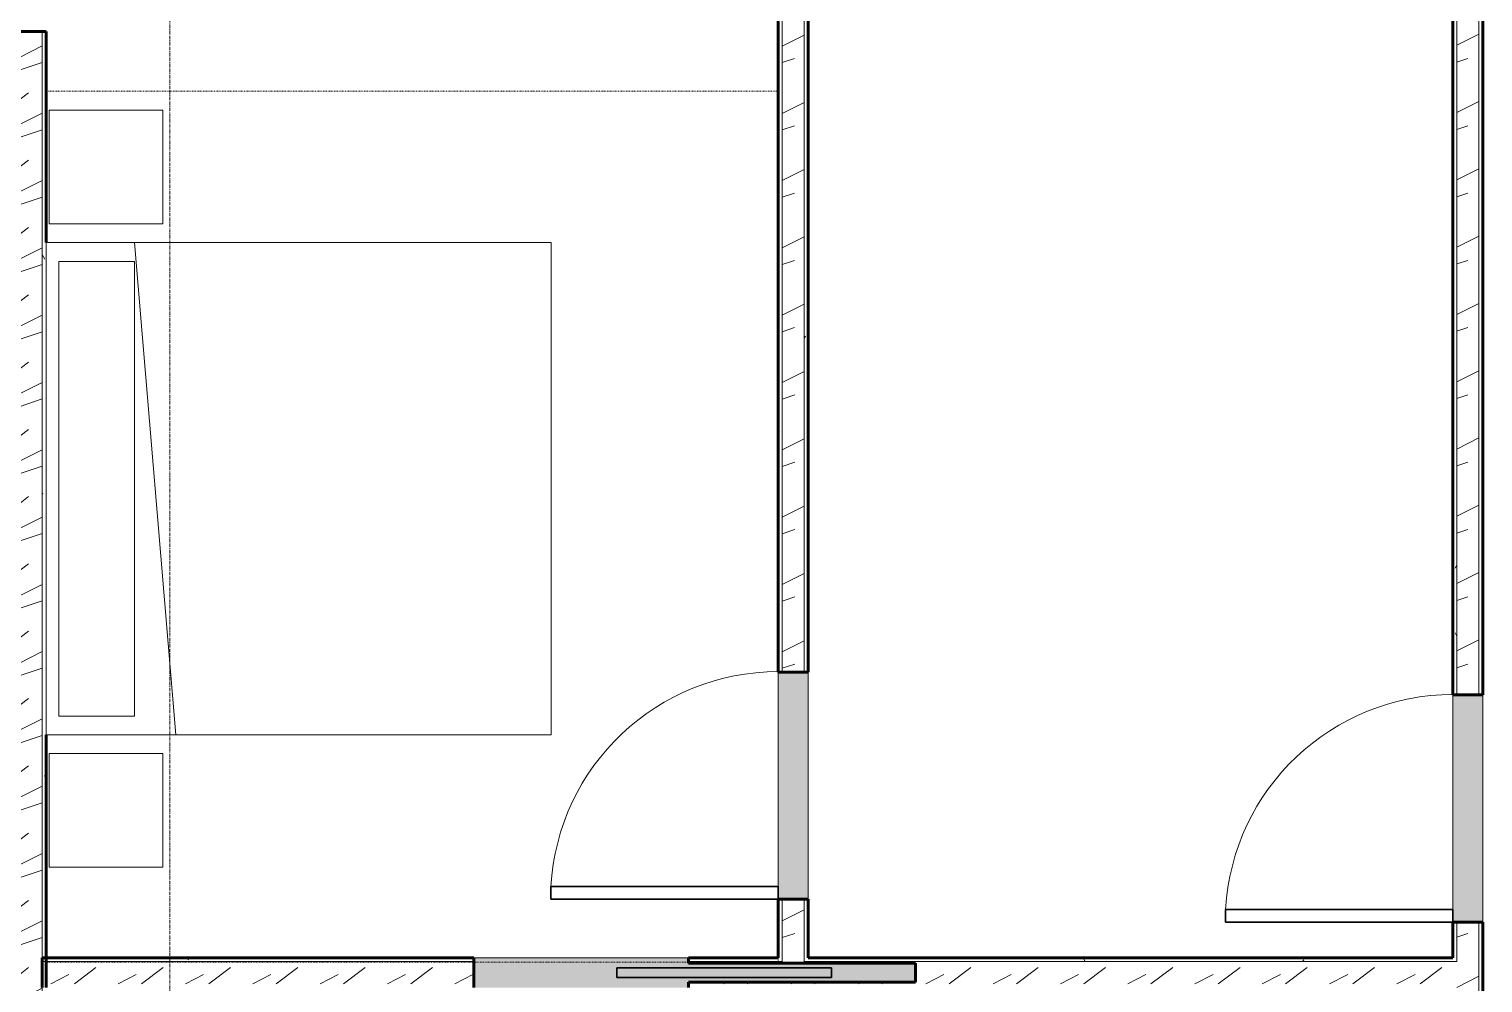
# Model space of a CAD drawing. Header units: inches. Extents: x -4061 to -1937, y 10959 to 12323.
# Drawn here: x -2522.6 to -2292.3, y 11925.7 to 12076.8 of the extents above; entities that cross this region are included whole.
import ezdxf

# ---------------------------------------------------------------- set-up
doc = ezdxf.new("R2010")
doc.units = ezdxf.units.IN
doc.header["$MEASUREMENT"] = 0
doc.linetypes.add('Dash', pattern=[0.25, 0.125, -0.125])
doc.linetypes.add('Grid Line 1_2_', pattern=[0.8749999999999999, 0.4999999999999999, -0.125, 0.125, -0.125])
for name, color, linetype, lineweight in [('0-1', 7, 'Continuous', 5), ('0-2', 250, 'Continuous', 9), ('A-DOOR-1', 250, 'Continuous', 9), ('A-DOOR-2', 50, 'Continuous', 30), ('A-WALL', 113, 'Continuous', 18), ('A-WALL-1', 8, 'Continuous', 5), ('A-WALL-10', 113, 'Continuous', 60), ('A-WALL-2', 10, 'Continuous', 60), ('A-WALL-3', 7, 'Continuous', 18), ('A-WALL-PATT-1', 250, 'Continuous', 9), ('A-WALL-PATT-2', 253, 'Continuous', 9), ('A-WALL-PATT-4', 111, 'Continuous', 9), ('I-FURN-1', 250, 'Continuous', 9), ('I-FURN-HDLN-1', 250, 'Dash', 9), ('S-GRID-1', 1, 'Grid Line 1_2_', 9)]:
    doc.layers.add(name, color=color, linetype=linetype, lineweight=lineweight)
pattern_1 = [(0, (0, 0), (20.48, 5.12), [0.845, -14.515, 0.845, -14.515, -81.92]), (0, (0, 0), (20.48, 5.12), [-30.72, 0.845, -29.875, 0.845, -14.515, -35.84]), (0, (0, 0), (20.48, 5.12), [-76.8, 0.845, -9.395, 0.845, -24.755]), (120, (7.68, 2.56), (-14.67405006737632, 15.1762002695053), [0.8449999999999999, -14.515, 0.8449999999999999, -14.515, -81.91999999999999]), (120, (7.68, 2.56), (-14.67405006737632, 15.1762002695053), [-30.72, 0.8449999999999999, -29.875, 0.8449999999999999, -14.515, -35.84]), (120, (7.68, 2.56), (-14.67405006737632, 15.1762002695053), [-76.79999999999998, 0.8449999999999999, -9.394999999999998, 0.8449999999999999, -24.755]), (240, (10.24, 12.8), (-5.805949932623669, -20.2962002695053), [0.845, -14.515, 0.845, -14.515, -81.92]), (240, (10.24, 12.8), (-5.805949932623669, -20.2962002695053), [-30.72, 0.845, -29.875, 0.845, -14.515, -35.84]), (240, (10.24, 12.8), (-5.805949932623669, -20.2962002695053), [-76.8, 0.845, -9.395, 0.845, -24.755])]
pattern_2 = [(216.87, (4.265, 10.662), (31.98716190389133, 21.32545714244463), [5.331, -47.981]), (206.565, (10.662, 7.464), (-10.66247606731217, -10.66200980650436), [11.921, -11.921]), (198.435, (10.662, 2.132), (-21.3244936496746, -10.66258686177925), [6.743999999999999, -26.974])]

# ---------------------------------------------------------------- blocks, each defined once
blk = doc.blocks.new('Single-Flush - 36_ x 84_-1372824-ENLARGED RCP - 3RD FLOOR PLAN - EAST')
at = {"layer": 'A-DOOR-1'}
blk.add_arc((18.00000000000094, -2.374999999999582), 36.06659275674493, 179.9999999999998, 266.8211477580812, dxfattribs=at)
at = {"layer": 'A-DOOR-2'}
for p, q in [((16, -2.374999999999781), (16, -38.38609708243906)), ((18.00000000000094, -2.374999999999781), (16, -2.374999999999781)), ((18.00000000000094, -2.374999999999781), (18.00000000000094, -38.38609708243906)), ((18.00000000000094, -38.38609708243906), (16, -38.38609708243906))]:
    blk.add_line(p, q, dxfattribs=at)
blk = doc.blocks.new('Pocket_Door_2385 - 34_ x 80_-1722096-ENLARGED RCP - 3RD FLOOR PLAN - EAST')
at = {"layer": 'A-DOOR-2'}
for p, q in [((-39.66666666666676, -0.7499999999999999), (-39.66666666666676, 0.7499999999999999)), ((-39.66666666666676, 0.7499999999999999), (-5.666666666666763, 0.7499999999999999)), ((-5.666666666666763, 0.7499999999999999), (-5.666666666666763, -0.7499999999999999)), ((-5.666666666666763, -0.7499999999999999), (-39.66666666666676, -0.7499999999999999))]:
    blk.add_line(p, q, dxfattribs=at)
blk = doc.blocks.new('Bed-Standard - King 78_ x 80_-1242963-ENLARGED RCP - 3RD FLOOR PLAN - EAST')
at = {"layer": 'I-FURN-1'}
for p, q in [((49.68852459016404, 38.20491803278722), (-28.31147540983594, 38.20491803278722)), ((-28.31147540983594, 38.20491803278722), (-28.31147540983594, -41.79508196721271)), ((49.68852459016404, -41.79508196721271), (49.68852459016404, 38.20491803278722)), ((-25.31147540983479, 36.20491803278763), (-25.31147540983479, 24.20491803278797)), ((-25.31147540983479, 36.20491803278763), (46.6885245901642, 36.20491803278763)), ((46.6885245901642, 36.20491803278763), (46.6885245901642, 24.20491803278797)), ((49.68852459016473, 24.20491803278797), (-28.31147540983507, 17.62529919027933)), ((-25.31147540983479, 24.20491803278797), (46.6885245901642, 24.20491803278797)), ((-28.31147540983594, -41.79508196721271), (49.68852459016404, -41.79508196721271))]:
    blk.add_line(p, q, dxfattribs=at)
at = {"layer": 'I-FURN-HDLN-1'}
for p, q in [((-64.31147540983584, 38.2049180327874), (-64.31147540983584, -77.79508196721247)), ((73.68852459016391, -77.79508196721248), (73.68852459016391, 38.20491803278709)), ((-64.31147540983584, -77.79508196721248), (73.68852459016391, -77.79508196721248))]:
    blk.add_line(p, q, dxfattribs=at)
blk = doc.blocks.new('Table-Night Stand - 18_ x 18_ x 24_-1352623-ENLARGED RCP - 3RD FLOOR PLAN - EAST')
at = {"layer": 'I-FURN-1'}
for p, q in [((18.14699331848555, 17.99999999999999), (0.1469933184855234, 17.99999999999999)), ((0.1469933184855234, 17.99999999999999), (0.1469933184855234, -9.466330862652132e-30)), ((18.14699331848555, -9.466330862652132e-30), (18.14699331848555, 17.99999999999999)), ((0.1469933184855234, -9.466330862652132e-30), (18.14699331848555, -9.466330862652132e-30))]:
    blk.add_line(p, q, dxfattribs=at)
blk = doc.blocks.new('CTR - 1st Phase - Unit Layouts_rvt-1-ENLARGED RCP - 3RD FLOOR PLAN - EAST')
at = {"layer": 'A-WALL-1'}
for points in [[(-2403.94873678249, 11938.9643961106), (-2399.198736782489, 11938.9643961106), (-2399.198736782489, 11974.9643961106), (-2403.94873678249, 11974.9643961106), (-2403.94873678249, 11959.45042340689)], [(-2296.286877201244, 11935.32990885989), (-2292.323736657372, 11935.32990885989), (-2292.323736657372, 11971.3299088599), (-2297.073736657366, 11971.3299088599), (-2297.073736657366, 11935.32990885989), (-2296.448736657409, 11935.32990885989)], [(-2452.198736681009, 11924.95490887878), (-2418.198736681008, 11924.95490887878), (-2418.198736681008, 11925.82990887878), (-2382.198736681007, 11925.82990887877), (-2382.198736681007, 11928.82990887877), (-2418.198736681008, 11928.82990887878), (-2418.198736681008, 11929.70490887878), (-2452.198736681008, 11929.70490887878), (-2452.198736681008, 11925.20211545654)]]:
    blk.add_hatch(color=256, dxfattribs=at).paths.add_polyline_path(points, flags=0)
at = {"layer": 'A-WALL-PATT-1'}
h = blk.add_hatch(dxfattribs=at)
h.set_pattern_fill('FP_1', color=256, style=0, pattern_type=2)
h.set_pattern_definition(pattern_1)
h.paths.add_polyline_path([(-2403.94873678249, 11929.70490887877), (-2403.323736782496, 11929.70490887877), (-2403.323736782496, 11938.9643961106), (-2403.94873678249, 11938.9643961106)], flags=0)
h.paths.add_polyline_path([(-2403.323736782496, 11974.9643961106), (-2403.323736782495, 12110.33939611058), (-2403.948736782489, 12110.33939611058), (-2403.94873678249, 11974.9643961106)], flags=0)
h = blk.add_hatch(dxfattribs=at)
h.set_pattern_fill('FP_1', color=256, style=0, pattern_type=2)
h.set_pattern_definition(pattern_1)
h.paths.add_polyline_path([(-2399.198736782489, 11929.70490887878), (-2399.198736782489, 11938.9643961106), (-2399.82373678249, 11938.9643961106), (-2399.82373678249, 11929.70490887878)], flags=0)
h.paths.add_polyline_path([(-2399.198736782489, 11974.9643961106), (-2399.198736782495, 12110.33939611053), (-2399.823736782489, 12110.33939611053), (-2399.82373678249, 11974.9643961106)], flags=0)
h = blk.add_hatch(dxfattribs=at)
h.set_pattern_fill('FP_1', color=256, style=0, pattern_type=2)
h.set_pattern_definition(pattern_1)
h.paths.add_polyline_path([(-2297.073736657362, 11912.78488331027), (-2296.448736657363, 11913.40988331027), (-2296.448736657552, 11925.57990887875), (-2297.073736657366, 11925.57990887875), (-2297.073736657362, 11924.95490887875)], flags=0)
h.paths.add_polyline_path([(-2297.073736657366, 11929.07990887875), (-2296.448736657552, 11929.08174441473), (-2296.448736657552, 11935.32990885989), (-2297.073736657366, 11935.32990885989), (-2297.073736657366, 11929.70490887877)], flags=0)
h.paths.add_polyline_path([(-2296.448736657552, 11971.3299088599), (-2296.448736657551, 12110.33939609171), (-2297.073736657551, 12110.33939609171), (-2297.073736657409, 11971.3299088599)], flags=0)
h = blk.add_hatch(dxfattribs=at)
h.set_pattern_fill('FP_1', color=256, style=0, pattern_type=2)
h.set_pattern_definition(pattern_1)
h.paths.add_polyline_path([(-2292.948736657353, 11911.07625236548), (-2292.323736657347, 11911.70125236548), (-2292.323736657372, 11935.32990885989), (-2292.948736657409, 11935.32990885989), (-2292.948736657353, 11911.70125236548)], flags=0)
h.paths.add_polyline_path([(-2292.948736657409, 11971.3299088599), (-2292.323736657372, 11971.3299088599), (-2292.323736657408, 12110.33939609171), (-2292.948736657408, 12110.33939609171), (-2292.948736657409, 11985.35966115871)], flags=0)
h = blk.add_hatch(dxfattribs=at)
h.set_pattern_fill('FP_1', color=256, style=0, pattern_type=2)
h.set_pattern_definition(pattern_1)
h.paths.add_polyline_path([(-2297.073736657366, 11929.07990887875), (-2297.073736657366, 11929.70490887877), (-2399.82373678249, 11929.70490887878), (-2399.82373678249, 11929.07990887875), (-2348.173736657365, 11929.07990887875)], flags=0)
h.paths.add_polyline_path([(-2418.198736681008, 11929.07990887877), (-2403.323736782496, 11929.07990887877), (-2403.323736782496, 11929.70490887877), (-2418.198736681008, 11929.70490887878)], flags=0)
h.paths.add_polyline_path([(-2519.948736679711, 11929.0799088788), (-2452.198736681008, 11929.0799088788), (-2452.198736681008, 11929.70490887878), (-2519.948736679711, 11929.69919589891)], flags=0)
at = {"layer": 'A-WALL-PATT-2'}
h = blk.add_hatch(dxfattribs=at)
h.set_pattern_fill('FP_2', color=256, style=0, pattern_type=2)
h.set_pattern_definition(pattern_2)
h.paths.add_polyline_path([(-2399.82373678249, 11929.07990887875), (-2399.82373678249, 11938.9643961106), (-2403.323736782496, 11938.9643961106), (-2403.323736782496, 11929.07990887877)], flags=0)
h.paths.add_polyline_path([(-2403.323736782496, 11974.9643961106), (-2399.82373678249, 11974.9643961106), (-2399.848126172245, 12110.33939611058), (-2403.323736782495, 12110.33939611058), (-2403.323736782496, 12000.36830035507)], flags=0)
h = blk.add_hatch(dxfattribs=at)
h.set_pattern_fill('FP_2', color=256, style=0, pattern_type=2)
h.set_pattern_definition(pattern_2)
h.paths.add_polyline_path([(-2296.448736657363, 11912.52599983378), (-2292.948736657353, 11916.02599983379), (-2292.948736657409, 11935.32990885989), (-2296.448736657362, 11935.32990885989), (-2296.448736657363, 11912.78488331027)], flags=0)
h.paths.add_polyline_path([(-2292.948736657409, 11971.32990885989), (-2292.948736657408, 12110.33939609171), (-2296.448736657551, 12110.33939609171), (-2296.448736657552, 11971.32990885989)], flags=0)
h = blk.add_hatch(dxfattribs=at)
h.set_pattern_fill('FP_2', color=256, style=0, pattern_type=2)
h.set_pattern_definition(pattern_2)
h.paths.add_polyline_path([(-2296.448736657552, 11925.57990887875), (-2296.448736657552, 11929.07990887771), (-2418.198736681008, 11929.07990887877), (-2418.198736681008, 11928.82990887878), (-2382.198736681007, 11928.82990887877), (-2382.198736681007, 11925.82990887877), (-2418.198736681008, 11925.82990887878), (-2418.198736681008, 11925.57990887878), (-2297.073736657366, 11925.57990887876)], flags=0)
h.paths.add_polyline_path([(-2452.198736681008, 11925.57990887879), (-2452.198736681008, 11929.0799088788), (-2520.573736679643, 11929.0799088788), (-2520.57373667969, 11925.57990887879), (-2455.823736681009, 11925.57990887879)], flags=0)
at = {"layer": 'A-WALL-2'}
for p, q in [((-2403.948736782488, 11974.96439611059), (-2403.948736782493, 12110.33939611057)), ((-2399.198736782493, 12110.33939611057), (-2399.198736782488, 11974.96439611059)), ((-2297.073736657407, 11971.32990885988), (-2297.073736657549, 12110.3393960917)), ((-2292.323736657549, 12110.3393960917), (-2292.323736657407, 11971.32990885989)), ((-2399.198736782488, 11974.96439611059), (-2403.948736782488, 11974.96439611059)), ((-2292.323736657407, 11971.32990885989), (-2297.073736657407, 11971.32990885988)), ((-2403.948736782486, 11929.70490887876), (-2403.948736782486, 11938.96439611059)), ((-2403.948736782486, 11938.96439611059), (-2399.198736782486, 11938.96439611059)), ((-2399.198736782486, 11938.96439611059), (-2399.198736782486, 11929.70490887876)), ((-2297.073736657364, 11929.70490887874), (-2297.07373665737, 11935.32990885988)), ((-2297.07373665737, 11935.32990885988), (-2292.32373665737, 11935.32990885989)), ((-2292.32373665737, 11935.32990885989), (-2292.323736657352, 11917.53488331027)), ((-2520.57373667964, 11924.95490887879), (-2520.573736679639, 11929.70490887879)), ((-2520.573736679639, 11929.70490887879), (-2452.198736681005, 11929.70490887878)), ((-2452.198736681005, 11929.70490887878), (-2452.198736681006, 11924.95490887877)), ((-2418.198736681005, 11928.82990887877), (-2418.198736681005, 11929.70490887877)), ((-2418.198736681005, 11929.70490887877), (-2403.948736782486, 11929.70490887876)), ((-2382.198736681005, 11928.82990887876), (-2418.198736681005, 11928.82990887877)), ((-2399.198736782486, 11929.70490887876), (-2297.073736657364, 11929.70490887874)), ((-2382.198736681006, 11925.82990887876), (-2382.198736681005, 11928.82990887876)), ((-2418.198736681006, 11924.95490887877), (-2418.198736681006, 11925.82990887877)), ((-2418.198736681006, 11925.82990887877), (-2382.198736681006, 11925.82990887876))]:
    blk.add_line(p, q, dxfattribs=at)
at = {"layer": 'A-WALL-3'}
for p, q in [((-2403.323736782488, 11974.96439611059), (-2403.323736782493, 12110.33939611057)), ((-2399.823736782488, 11974.96439611059), (-2399.823736782493, 12110.33939611057)), ((-2296.448736657407, 11971.32990885988), (-2296.448736657549, 12110.3393960917)), ((-2292.948736657407, 11971.32990885989), (-2292.948736657549, 12110.3393960917)), ((-2403.948736782488, 11974.96439611059), (-2403.948736782486, 11938.96439611059)), ((-2399.198736782486, 11938.96439611059), (-2399.198736782488, 11974.96439611059)), ((-2297.073736657407, 11971.32990885988), (-2297.07373665737, 11935.32990885989)), ((-2292.32373665737, 11935.32990885989), (-2292.323736657407, 11971.32990885989)), ((-2403.323736782486, 11929.70490887876), (-2403.323736782486, 11938.96439611059)), ((-2399.823736782486, 11929.70490887876), (-2399.823736782486, 11938.96439611059)), ((-2296.448736657363, 11929.07990887874), (-2296.44873665737, 11935.32990885988)), ((-2292.948736657352, 11916.90988331027), (-2292.94873665737, 11935.32990885989)), ((-2520.573736679639, 11929.07990887879), (-2452.198736681005, 11929.07990887877)), ((-2418.198736681005, 11929.70490887877), (-2452.198736681005, 11929.70490887878)), ((-2418.198736681005, 11929.07990887877), (-2403.323736782486, 11929.07990887876)), ((-2403.323736782486, 11929.07990887876), (-2403.323736782486, 11929.70490887876)), ((-2399.823736782486, 11929.07990887876), (-2399.823736782486, 11929.70490887876)), ((-2399.823736782486, 11929.07990887876), (-2297.073736657364, 11929.07990887874)), ((-2296.448736657363, 11929.07990887874), (-2297.073736657364, 11929.07990887874))]:
    blk.add_line(p, q, dxfattribs=at)
at = {"layer": '0-2'}
for name, p, rotation in [('Bed-Standard - King 78_ x 80_-1242963-ENLARGED RCP - 3RD FLOOR PLAN - EAST', (-2481.743818750523, 11993.30087162236), 89.99999999961499), ('Table-Night Stand - 18_ x 18_ x 24_-1352623-ENLARGED RCP - 3RD FLOOR PLAN - EAST', (-2501.448736783247, 12045.84240289422), 89.99999999961425), ('Single-Flush - 36_ x 84_-1372824-ENLARGED RCP - 3RD FLOOR PLAN - EAST', (-2401.573736782487, 11956.96439611059), 270.0000000000022), ('Single-Flush - 36_ x 84_-1372824-ENLARGED RCP - 3RD FLOOR PLAN - EAST', (-2294.698736657389, 11953.32990885989), 270.0000000000585), ('Table-Night Stand - 18_ x 18_ x 24_-1352623-ENLARGED RCP - 3RD FLOOR PLAN - EAST', (-2501.448736783645, 11943.91056445195), 89.99999999961499), ('Pocket_Door_2385 - 34_ x 80_-1722096-ENLARGED RCP - 3RD FLOOR PLAN - EAST', (-2435.198736681006, 11927.32990887877), 180)]:
    blk.add_blockref(name, p, dxfattribs=dict(at, rotation=rotation))
blk = doc.blocks.new('CTR - 1st Phase - Shell_rvt-1-ENLARGED RCP - 3RD FLOOR PLAN - EAST')
at = {"layer": 'S-GRID-1'}
blk.add_line((-2500.323736679706, 10958.72256922519), (-2500.323736679695, 12290.35119310537), dxfattribs=at)

msp = doc.modelspace()

# ---------------------------------------------------------------- hatches: boundary and pattern name
at = {"layer": 'A-WALL-PATT-4'}
h = msp.add_hatch(dxfattribs=at)
h.set_pattern_fill('FP_2', color=256, style=0, pattern_type=2)
h.set_pattern_definition(pattern_2)
h.paths.add_polyline_path([(-2523.786438263243, 11852.93939611055), (-2520.573736679691, 11852.93939611055), (-2520.573736679689, 12076.46439611009), (-2524.07373667971, 12076.46439611009), (-2524.073736679691, 11852.93939611055)], flags=0)
h = msp.add_hatch(dxfattribs=at)
h.set_pattern_fill('FP_1', color=256, style=0, pattern_type=2)
h.set_pattern_definition(pattern_1)
h.paths.add_polyline_path([(-2519.948736679664, 11849.43939611055), (-2519.948736783502, 11925.57990887879), (-2520.57373667969, 11925.57990887879), (-2520.573736679664, 11849.43939611055)], flags=0)
h.paths.add_polyline_path([(-2519.948736783502, 11929.0799088788), (-2519.94873667971, 12076.46439611009), (-2520.573736679689, 12076.46439611009), (-2520.57373667969, 11929.0799088788), (-2520.361301026443, 11929.0799088788)], flags=0)

# ---------------------------------------------------------------- linework, layer by layer
at = {"layer": 'A-WALL'}
msp.add_line((-2520.573736679662, 11722.01439611061), (-2520.573736679708, 12076.46439611008), dxfattribs=at)
at = {"layer": 'A-WALL-10'}
for p, q in [((-2524.323736679708, 12076.46439611008), (-2519.948736679708, 12076.46439611008)), ((-2519.948736679708, 12076.46439611008), (-2519.948736679705, 12042.98939621279)), ((-2519.948736679698, 11964.98939621279), (-2519.948736679695, 11924.9549088792))]:
    msp.add_line(p, q, dxfattribs=at)

# ---------------------------------------------------------------- block references
at = {"layer": '0-1'}
for name in ['CTR - 1st Phase - Shell_rvt-1-ENLARGED RCP - 3RD FLOOR PLAN - EAST', 'CTR - 1st Phase - Unit Layouts_rvt-1-ENLARGED RCP - 3RD FLOOR PLAN - EAST']:
    msp.add_blockref(name, (0, 0), dxfattribs=at)

doc.saveas('drawing.dxf')
